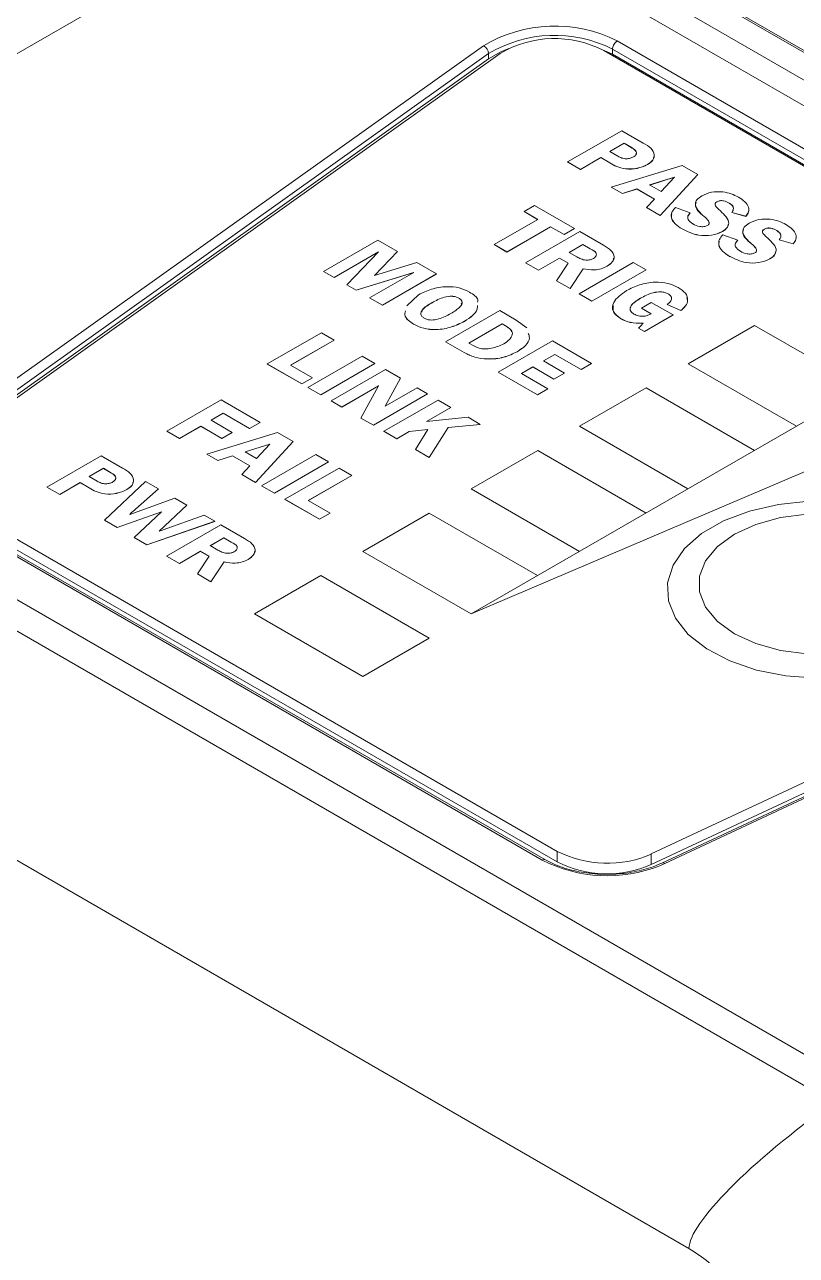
# Model space of a CAD drawing. Header units: millimetres. Extents: x 7 to 553, y 4 to 429.
# Drawn here: x 61.86 to 92.07, y 331.68 to 379.87 of the extents above; entities that cross this region are included whole.
import ezdxf

# ---------------------------------------------------------------- set-up
doc = ezdxf.new("R2010")
doc.units = ezdxf.units.MM

msp = doc.modelspace()

# ---------------------------------------------------------------- linework, layer by layer
at = {"color": 7, "linetype": 'Continuous', "lineweight": 18}
for p, q in [((76.068, 387.11), (127.616, 357.352)), ((43.039, 368.038), (75.199, 386.604)), ((75.197, 386.607), (126.745, 356.849)), ((126.747, 356.846), (75.199, 386.604)), ((119.53, 363.094), (86.081, 382.404)), ((119.654, 363.104), (86.205, 382.413)), ((85.06, 379.23), (113.974, 362.538)), ((58.174, 363.618), (79.824, 379.041)), ((84.363, 378.938), (84.879, 378.707)), ((113.307, 362.237), (84.531, 378.849)), ((113.788, 362.221), (84.879, 378.91)), ((84.879, 378.707), (84.879, 378.91)), ((80.025, 378.734), (58.375, 363.311)), ((58.375, 363.108), (80.025, 378.531)), ((80.475, 378.734), (58.825, 363.312)), ((80.025, 378.531), (80.025, 378.734)), ((84.879, 378.707), (113.788, 362.018)), ((83.119, 374.491), (85.24, 375.716)), ((85.24, 375.716), (86.079, 375.232)), ((85.329, 375.223), (84.769, 374.9)), ((84.769, 374.9), (85.088, 374.716)), ((85.329, 375.221), (84.77, 374.899)), ((85.646, 375.04), (85.329, 375.223)), ((85.329, 375.223), (85.329, 375.221)), ((85.646, 375.038), (85.329, 375.221)), ((85.646, 375.04), (85.646, 375.038)), ((83.62, 374.202), (83.119, 374.491)), ((83.119, 374.491), (83.119, 374.49)), ((83.62, 374.201), (83.119, 374.49)), ((84.415, 374.662), (83.62, 374.202)), ((84.415, 374.66), (83.62, 374.201)), ((84.768, 374.458), (84.415, 374.662)), ((84.415, 374.662), (84.415, 374.66)), ((84.768, 374.457), (84.415, 374.66)), ((84.768, 374.458), (84.768, 374.457)), ((83.62, 374.202), (83.62, 374.201)), ((84.828, 373.505), (87.605, 374.351)), ((86.243, 374.39), (86.243, 374.388)), ((88.214, 373.999), (86.743, 372.399)), ((88.214, 373.998), (86.743, 372.398)), ((87.605, 374.351), (88.214, 373.999)), ((88.214, 373.999), (88.214, 373.998)), ((85.263, 373.254), (84.828, 373.505)), ((84.828, 373.505), (84.828, 373.503)), ((85.263, 373.252), (84.828, 373.503)), ((87.3, 373.894), (86.331, 373.59)), ((86.331, 373.59), (86.781, 373.33)), ((87.298, 373.892), (86.333, 373.589)), ((86.781, 373.33), (87.3, 373.894)), ((85.835, 373.434), (85.263, 373.254)), ((85.835, 373.432), (85.263, 373.252)), ((85.263, 373.254), (85.263, 373.252)), ((86.515, 373.041), (85.835, 373.434)), ((85.835, 373.434), (85.835, 373.432)), ((86.514, 373.04), (85.835, 373.432)), ((86.209, 372.708), (86.515, 373.041)), ((81.417, 372.549), (81.829, 372.787)), ((81.947, 372.243), (81.417, 372.549)), ((81.417, 372.549), (81.417, 372.547)), ((81.946, 372.242), (81.417, 372.547)), ((81.829, 372.787), (83.391, 371.885)), ((86.743, 372.399), (86.209, 372.708)), ((86.209, 372.708), (86.209, 372.706)), ((86.743, 372.398), (86.209, 372.706)), ((87.344, 372.712), (87.922, 372.501)), ((87.922, 372.5), (87.836, 372.382)), ((87.922, 372.501), (87.922, 372.5)), ((88.966, 372.934), (88.966, 372.933)), ((89.45, 372.878), (89.45, 372.876)), ((90.098, 372.363), (89.542, 372.518)), ((89.542, 372.518), (89.542, 372.517)), ((90.098, 372.361), (89.542, 372.517)), ((80.238, 371.256), (81.947, 372.243)), ((86.743, 372.399), (86.743, 372.398)), ((88.466, 372.357), (88.466, 372.356)), ((90.098, 372.363), (90.098, 372.361)), ((82.448, 371.953), (80.739, 370.967)), ((82.448, 371.952), (80.739, 370.965)), ((81.476, 370.542), (83.597, 371.766)), ((82.978, 371.647), (82.448, 371.953)), ((82.448, 371.953), (82.448, 371.952)), ((82.978, 371.646), (82.448, 371.952)), ((83.391, 371.885), (82.978, 371.647)), ((83.391, 371.884), (82.978, 371.646)), ((82.978, 371.647), (82.978, 371.646)), ((83.391, 371.885), (83.391, 371.884)), ((83.597, 371.766), (84.53, 371.228)), ((87.602, 371.869), (87.602, 371.868)), ((89.182, 371.766), (89.182, 371.765)), ((89.2, 371.641), (89.778, 371.43)), ((90.822, 371.863), (90.822, 371.861)), ((91.306, 371.806), (91.306, 371.805)), ((73.569, 370.208), (75.69, 371.432)), ((75.69, 371.432), (76.46, 370.988)), ((80.739, 370.967), (80.238, 371.256)), ((80.238, 371.256), (80.238, 371.254)), ((80.739, 370.965), (80.238, 371.254)), ((83.715, 371.256), (83.185, 370.95)), ((83.715, 371.254), (83.186, 370.949)), ((84.001, 371.091), (83.715, 371.256)), ((83.715, 371.256), (83.715, 371.254)), ((84.001, 371.089), (83.715, 371.254)), ((84.001, 371.091), (84.001, 371.089)), ((89.778, 371.428), (89.692, 371.311)), ((89.778, 371.43), (89.778, 371.428)), ((90.322, 371.286), (90.322, 371.284)), ((91.954, 371.291), (91.398, 371.447)), ((91.398, 371.447), (91.398, 371.445)), ((91.954, 371.29), (91.398, 371.445)), ((91.954, 371.291), (91.954, 371.29)), ((75.711, 370.968), (73.981, 369.97)), ((75.708, 370.964), (73.981, 369.968)), ((74.478, 369.683), (75.711, 370.968)), ((76.46, 370.988), (75.555, 370.045)), ((75.555, 370.045), (77.212, 370.554)), ((76.46, 370.986), (75.557, 370.045)), ((76.46, 370.988), (76.46, 370.986)), ((77.212, 370.554), (77.988, 370.106)), ((80.739, 370.967), (80.739, 370.965)), ((82.802, 370.729), (81.977, 370.253)), ((82.802, 370.727), (81.977, 370.251)), ((83.143, 370.532), (82.802, 370.729)), ((82.802, 370.729), (82.802, 370.727)), ((83.142, 370.53), (82.802, 370.727)), ((83.185, 370.95), (83.482, 370.778)), ((83.568, 369.334), (85.689, 370.559)), ((85.689, 370.559), (86.19, 370.27)), ((89.458, 370.798), (89.458, 370.796)), ((91.038, 370.695), (91.038, 370.693)), ((73.981, 369.97), (73.569, 370.208)), ((73.569, 370.208), (73.569, 370.206)), ((73.981, 369.968), (73.569, 370.206)), ((77.096, 370.169), (74.839, 369.475)), ((77.09, 370.165), (74.839, 369.473)), ((75.366, 369.17), (77.096, 370.169)), ((77.988, 370.106), (75.867, 368.881)), ((77.988, 370.104), (75.867, 368.879)), ((77.988, 370.106), (77.988, 370.104)), ((81.977, 370.253), (81.476, 370.542)), ((81.476, 370.542), (81.476, 370.54)), ((81.977, 370.251), (81.476, 370.54)), ((81.977, 370.253), (81.977, 370.251)), ((82.685, 369.844), (83.143, 370.532)), ((83.73, 370.312), (83.214, 369.538)), ((83.73, 370.31), (83.214, 369.537)), ((83.73, 370.312), (83.73, 370.31)), ((86.19, 370.27), (84.068, 369.045)), ((86.19, 370.268), (84.068, 369.043)), ((84.666, 370.41), (84.666, 370.409)), ((86.19, 370.27), (86.19, 370.268)), ((73.981, 369.97), (73.981, 369.968)), ((74.839, 369.475), (74.478, 369.683)), ((74.478, 369.683), (74.478, 369.682)), ((74.839, 369.473), (74.478, 369.682)), ((83.214, 369.538), (82.685, 369.844)), ((82.685, 369.844), (82.685, 369.842)), ((83.214, 369.537), (82.685, 369.842)), ((74.839, 369.475), (74.839, 369.473)), ((75.366, 369.17), (75.366, 369.169)), ((75.867, 368.881), (75.366, 369.17)), ((75.867, 368.879), (75.366, 369.169)), ((76.826, 368.853), (77.288, 369.293)), ((78.864, 369.158), (78.864, 369.157)), ((83.214, 369.538), (83.214, 369.537)), ((83.568, 369.334), (83.568, 369.332)), ((84.068, 369.045), (83.568, 369.334)), ((84.068, 369.043), (83.568, 369.332)), ((85.967, 369.155), (85.967, 369.153)), ((87.05, 369.331), (87.05, 369.329)), ((75.867, 368.881), (75.867, 368.879)), ((77.813, 368.984), (77.813, 368.982)), ((78.342, 367.452), (80.463, 368.677)), ((80.463, 368.677), (81.111, 368.303)), ((84.068, 369.045), (84.068, 369.043)), ((86.013, 368.773), (86.396, 368.994)), ((86.396, 368.552), (86.013, 368.773)), ((86.013, 368.773), (86.013, 368.771)), ((86.394, 368.551), (86.013, 368.771)), ((86.396, 368.994), (87.25, 368.501)), ((87.548, 368.672), (87.015, 368.909)), ((87.015, 368.909), (87.015, 368.907)), ((87.548, 368.671), (87.015, 368.907)), ((87.548, 368.672), (87.548, 368.671)), ((77.082, 368.146), (77.082, 368.144)), ((79.081, 368.253), (79.081, 368.251)), ((80.552, 368.15), (79.255, 367.401)), ((80.552, 368.148), (79.257, 367.401)), ((80.752, 368.034), (80.552, 368.15)), ((80.552, 368.15), (80.552, 368.148)), ((80.752, 368.032), (80.552, 368.148)), ((81.111, 368.303), (81.528, 367.992)), ((85.224, 368.344), (85.224, 368.342)), ((87.25, 368.501), (86.131, 367.854)), ((87.25, 368.499), (86.131, 367.853)), ((87.25, 368.501), (87.25, 368.499)), ((94.588, 338.28), (43.039, 368.038)), ((71.363, 366.583), (73.484, 367.807)), ((73.484, 367.807), (73.985, 367.518)), ((98.917, 368.095), (79.348, 356.797)), ((80.752, 368.034), (80.752, 368.032)), ((86.131, 367.854), (85.895, 367.99)), ((85.895, 367.99), (85.895, 367.989)), ((86.131, 367.853), (85.895, 367.989)), ((86.131, 367.854), (86.131, 367.853)), ((90.432, 368.093), (87.833, 366.593)), ((90.432, 368.093), (87.833, 366.593)), ((94.673, 365.645), (90.432, 368.093)), ((94.673, 365.645), (90.432, 368.093)), ((90.432, 368.093), (90.432, 368.093)), ((93.527, 337.668), (41.979, 367.426)), ((73.985, 367.518), (72.276, 366.532)), ((73.985, 367.517), (72.278, 366.531)), ((73.985, 367.518), (73.985, 367.517)), ((79.072, 367.031), (78.342, 367.452)), ((78.342, 367.452), (78.342, 367.451)), ((79.072, 367.03), (78.342, 367.451)), ((79.255, 367.401), (79.451, 367.288)), ((80.404, 366.262), (82.526, 367.486)), ((82.526, 367.486), (84.058, 366.602)), ((72.954, 365.664), (75.075, 366.889)), ((75.075, 366.889), (75.576, 366.6)), ((79.072, 367.031), (79.072, 367.03)), ((81.146, 367.064), (81.146, 367.063)), ((82.614, 366.959), (82.172, 366.704)), ((82.172, 366.704), (82.997, 366.228)), ((82.614, 366.957), (82.174, 366.703)), ((83.645, 366.364), (82.614, 366.959)), ((82.614, 366.959), (82.614, 366.957)), ((83.645, 366.362), (82.614, 366.957)), ((72.718, 365.8), (71.363, 366.583)), ((71.363, 366.583), (71.363, 366.581)), ((72.718, 365.799), (71.363, 366.581)), ((72.276, 366.532), (73.131, 366.039)), ((75.576, 366.6), (73.455, 365.375)), ((75.576, 366.598), (73.455, 365.374)), ((73.867, 365.137), (75.989, 366.362)), ((75.576, 366.6), (75.576, 366.598)), ((75.989, 366.362), (76.573, 366.024)), ((79.348, 356.797), (101.842, 366.406)), ((79.348, 356.796), (101.842, 366.405)), ((81.936, 365.377), (80.404, 366.262)), ((80.404, 366.262), (80.404, 366.26)), ((81.936, 365.376), (80.404, 366.26)), ((81.76, 366.466), (81.318, 366.211)), ((81.76, 366.464), (81.319, 366.21)), ((82.585, 365.99), (81.76, 366.466)), ((81.76, 366.466), (81.76, 366.464)), ((82.585, 365.988), (81.76, 366.464)), ((82.997, 366.228), (82.585, 365.99)), ((82.997, 366.226), (82.585, 365.988)), ((82.997, 366.228), (82.997, 366.226)), ((84.058, 366.602), (83.645, 366.364)), ((84.058, 366.6), (83.645, 366.362)), ((83.645, 366.364), (83.645, 366.362)), ((84.058, 366.602), (84.058, 366.6)), ((87.833, 366.593), (92.074, 364.144)), ((73.131, 366.039), (72.718, 365.8)), ((73.131, 366.037), (72.718, 365.799)), ((72.718, 365.8), (72.718, 365.799)), ((73.131, 366.039), (73.131, 366.037)), ((76.573, 366.024), (75.975, 364.925)), ((76.573, 366.023), (75.976, 364.926)), ((76.573, 366.024), (76.573, 366.023)), ((81.318, 366.211), (82.349, 365.615)), ((82.585, 365.99), (82.585, 365.988)), ((73.455, 365.375), (72.954, 365.664)), ((72.954, 365.664), (72.954, 365.663)), ((73.455, 365.374), (72.954, 365.663)), ((73.455, 365.375), (73.455, 365.374)), ((75.713, 365.726), (74.28, 364.899)), ((75.712, 365.724), (74.28, 364.897)), ((75.028, 364.467), (75.713, 365.726)), ((77.638, 365.409), (75.517, 364.185)), ((77.638, 365.408), (75.517, 364.183)), ((75.975, 364.925), (77.226, 365.647)), ((77.226, 365.647), (77.638, 365.409)), ((77.638, 365.409), (77.638, 365.408)), ((82.349, 365.615), (81.936, 365.377)), ((82.349, 365.614), (81.936, 365.376)), ((81.936, 365.377), (81.936, 365.376)), ((82.349, 365.615), (82.349, 365.614)), ((86.189, 365.644), (83.59, 364.143)), ((86.189, 365.644), (83.59, 364.143)), ((90.431, 363.196), (86.189, 365.644)), ((90.431, 363.195), (86.189, 365.644)), ((86.189, 365.644), (86.189, 365.644)), ((67.43, 363.955), (69.551, 365.18)), ((69.551, 365.18), (71.083, 364.295)), ((74.28, 364.899), (73.867, 365.137)), ((73.867, 365.137), (73.867, 365.135)), ((74.28, 364.897), (73.867, 365.135)), ((74.28, 364.899), (74.28, 364.897)), ((75.93, 363.947), (78.051, 365.171)), ((78.552, 364.882), (77.595, 364.33)), ((78.552, 364.88), (77.599, 364.33)), ((78.051, 365.171), (78.552, 364.882)), ((78.552, 364.882), (78.552, 364.88)), ((69.639, 364.652), (69.168, 364.38)), ((69.168, 364.38), (69.993, 363.904)), ((69.639, 364.651), (69.169, 364.379)), ((70.671, 364.057), (69.639, 364.652)), ((69.639, 364.652), (69.639, 364.651)), ((70.671, 364.055), (69.639, 364.651)), ((71.083, 364.295), (70.671, 364.057)), ((71.083, 364.293), (70.671, 364.055)), ((71.083, 364.295), (71.083, 364.293)), ((75.517, 364.185), (75.028, 364.467)), ((75.028, 364.467), (75.028, 364.465)), ((75.517, 364.183), (75.028, 364.465)), ((77.595, 364.33), (79.224, 364.494)), ((79.224, 364.494), (79.701, 364.219)), ((67.931, 363.666), (67.43, 363.955)), ((67.43, 363.955), (67.43, 363.953)), ((67.931, 363.664), (67.43, 363.953)), ((68.756, 364.142), (67.931, 363.666)), ((68.756, 364.14), (67.931, 363.664)), ((69.581, 363.666), (68.756, 364.142)), ((68.756, 364.142), (68.756, 364.14)), ((69.581, 363.664), (68.756, 364.14)), ((68.991, 363.053), (71.768, 363.9)), ((69.993, 363.904), (69.581, 363.666)), ((69.993, 363.902), (69.581, 363.664)), ((69.993, 363.904), (69.993, 363.902)), ((70.671, 364.057), (70.671, 364.055)), ((71.768, 363.9), (72.378, 363.548)), ((75.517, 364.185), (75.517, 364.183)), ((76.431, 363.657), (75.93, 363.947)), ((75.93, 363.947), (75.93, 363.945)), ((76.431, 363.656), (75.93, 363.945)), ((76.917, 363.938), (76.431, 363.657)), ((76.917, 363.937), (76.431, 363.656)), ((77.653, 364.013), (76.917, 363.938)), ((77.652, 364.011), (76.917, 363.937)), ((76.917, 363.938), (76.917, 363.937)), ((77.159, 363.237), (77.653, 364.013)), ((78.44, 364.092), (77.697, 362.926)), ((78.44, 364.09), (77.697, 362.924)), ((79.701, 364.219), (78.44, 364.092)), ((79.701, 364.217), (78.44, 364.09)), ((78.44, 364.092), (78.44, 364.09)), ((79.701, 364.219), (79.701, 364.217)), ((83.59, 364.143), (87.831, 361.695)), ((67.931, 363.666), (67.931, 363.664)), ((69.581, 363.666), (69.581, 363.664)), ((71.463, 363.443), (70.494, 363.138)), ((71.461, 363.441), (70.496, 363.137)), ((72.378, 363.548), (70.906, 361.948)), ((72.378, 363.546), (70.906, 361.946)), ((70.944, 362.879), (71.463, 363.443)), ((72.378, 363.548), (72.378, 363.546)), ((76.431, 363.657), (76.431, 363.656)), ((62.736, 361.766), (64.858, 362.991)), ((64.858, 362.991), (65.696, 362.507)), ((69.426, 362.802), (68.991, 363.053)), ((68.991, 363.053), (68.991, 363.052)), ((69.426, 362.801), (68.991, 363.052)), ((69.999, 362.982), (69.426, 362.802)), ((69.999, 362.981), (69.426, 362.801)), ((70.679, 362.59), (69.999, 362.982)), ((69.999, 362.982), (69.999, 362.981)), ((70.678, 362.589), (69.999, 362.981)), ((70.494, 363.138), (70.944, 362.879)), ((71.142, 361.812), (73.263, 363.036)), ((73.263, 363.036), (73.764, 362.747)), ((77.159, 363.237), (77.159, 363.235)), ((77.697, 362.926), (77.159, 363.237)), ((77.697, 362.924), (77.159, 363.235)), ((77.697, 362.926), (77.697, 362.924)), ((81.947, 363.195), (79.348, 361.694)), ((81.947, 363.195), (79.348, 361.694)), ((86.188, 360.746), (81.947, 363.195)), ((86.188, 360.746), (81.947, 363.195)), ((81.947, 363.195), (81.947, 363.195)), ((64.946, 362.497), (64.386, 362.174)), ((64.946, 362.496), (64.388, 362.173)), ((65.263, 362.314), (64.946, 362.497)), ((64.946, 362.497), (64.946, 362.496)), ((65.263, 362.313), (64.946, 362.496)), ((69.426, 362.802), (69.426, 362.801)), ((70.372, 362.256), (70.679, 362.59)), ((73.764, 362.747), (71.643, 361.523)), ((73.764, 362.746), (71.643, 361.521)), ((72.055, 361.285), (74.177, 362.509)), ((73.764, 362.747), (73.764, 362.746)), ((74.177, 362.509), (74.678, 362.22)), ((64.033, 361.936), (63.237, 361.477)), ((64.033, 361.934), (63.237, 361.475)), ((64.385, 361.733), (64.033, 361.936)), ((64.033, 361.936), (64.033, 361.934)), ((64.385, 361.731), (64.033, 361.934)), ((64.386, 362.174), (64.705, 361.99)), ((64.986, 360.467), (66.596, 361.987)), ((65.263, 362.314), (65.263, 362.313)), ((66.596, 361.987), (67.102, 361.695)), ((70.906, 361.948), (70.372, 362.256)), ((70.372, 362.256), (70.372, 362.255)), ((70.906, 361.946), (70.372, 362.255)), ((70.906, 361.948), (70.906, 361.946)), ((74.678, 362.22), (72.969, 361.234)), ((74.678, 362.218), (72.97, 361.233)), ((74.678, 362.22), (74.678, 362.218)), ((87.87, 331.953), (36.322, 361.711)), ((63.237, 361.477), (62.736, 361.766)), ((62.736, 361.766), (62.736, 361.764)), ((63.237, 361.475), (62.736, 361.764)), ((63.237, 361.477), (63.237, 361.475)), ((64.385, 361.733), (64.385, 361.731)), ((65.86, 361.664), (65.86, 361.663)), ((67.102, 361.695), (66.08, 360.79)), ((67.102, 361.693), (66.08, 360.789)), ((67.102, 361.695), (67.102, 361.693)), ((71.142, 361.812), (71.142, 361.81)), ((71.643, 361.523), (71.142, 361.812)), ((71.643, 361.521), (71.142, 361.81)), ((71.643, 361.523), (71.643, 361.521)), ((79.348, 361.694), (83.589, 359.246)), ((59.006, 361.19), (82.716, 347.502)), ((65.978, 360.695), (67.745, 361.324)), ((68.212, 361.054), (67.127, 360.032)), ((68.212, 361.052), (67.13, 360.033)), ((67.745, 361.324), (68.212, 361.054)), ((68.212, 361.054), (68.212, 361.052)), ((73.411, 360.502), (72.055, 361.285)), ((72.055, 361.285), (72.055, 361.283)), ((73.411, 360.501), (72.055, 361.283)), ((72.969, 361.234), (73.823, 360.74)), ((82.122, 347.159), (58.412, 360.847)), ((82.252, 347.172), (58.542, 360.86)), ((82.716, 347.087), (59.006, 360.775)), ((65.482, 360.181), (64.986, 360.467)), ((64.986, 360.467), (64.986, 360.465)), ((65.482, 360.179), (64.986, 360.465)), ((67.218, 360.799), (65.482, 360.181)), ((67.215, 360.796), (65.482, 360.179)), ((66.027, 360.742), (66.027, 360.74)), ((66.08, 360.79), (66.08, 360.789)), ((66.153, 359.794), (67.218, 360.799)), ((67.292, 360.09), (68.897, 360.659)), ((68.897, 360.659), (69.306, 360.422)), ((73.823, 360.74), (73.411, 360.502)), ((73.823, 360.739), (73.411, 360.501)), ((73.411, 360.502), (73.411, 360.501)), ((73.823, 360.74), (73.823, 360.739)), ((77.704, 360.746), (75.105, 359.245)), ((77.704, 360.745), (75.105, 359.245)), ((81.945, 358.297), (77.704, 360.746)), ((77.704, 360.745), (77.704, 360.746)), ((81.945, 358.297), (77.704, 360.745)), ((65.482, 360.181), (65.482, 360.179)), ((69.306, 360.422), (66.647, 359.508)), ((69.306, 360.421), (66.647, 359.507)), ((67.421, 359.062), (69.542, 360.286)), ((69.306, 360.422), (69.306, 360.421)), ((69.542, 360.286), (70.475, 359.748)), ((66.647, 359.508), (66.153, 359.794)), ((66.153, 359.794), (66.153, 359.792)), ((66.647, 359.507), (66.153, 359.792)), ((66.647, 359.508), (66.647, 359.507)), ((69.66, 359.776), (69.13, 359.47)), ((69.13, 359.47), (69.427, 359.298)), ((69.66, 359.774), (69.131, 359.469)), ((69.946, 359.611), (69.66, 359.776)), ((69.66, 359.776), (69.66, 359.774)), ((69.946, 359.609), (69.66, 359.774)), ((69.946, 359.611), (69.946, 359.609)), ((86.392, 347.398), (113.108, 359.896)), ((113.108, 359.481), (86.392, 346.983)), ((113.527, 359.543), (86.812, 347.045)), ((113.637, 359.52), (86.923, 347.022)), ((67.922, 358.773), (67.421, 359.062)), ((67.421, 359.062), (67.421, 359.06)), ((67.922, 358.771), (67.421, 359.06)), ((68.747, 359.249), (67.922, 358.773)), ((68.747, 359.247), (67.922, 358.771)), ((68.63, 358.364), (69.088, 359.052)), ((69.088, 359.052), (68.747, 359.249)), ((68.747, 359.249), (68.747, 359.247)), ((69.087, 359.05), (68.747, 359.247)), ((75.105, 359.245), (79.348, 356.796)), ((67.922, 358.773), (67.922, 358.771)), ((69.675, 358.832), (69.159, 358.058)), ((69.675, 358.83), (69.159, 358.057)), ((69.675, 358.832), (69.675, 358.83)), ((70.611, 358.93), (70.611, 358.928)), ((68.63, 358.364), (68.63, 358.362)), ((69.159, 358.058), (68.63, 358.364)), ((69.159, 358.057), (68.63, 358.362)), ((69.159, 358.058), (69.159, 358.057)), ((73.462, 358.296), (70.862, 356.796)), ((73.462, 358.296), (70.862, 356.796)), ((77.704, 355.847), (73.462, 358.296)), ((77.704, 355.847), (73.462, 358.296)), ((73.462, 358.296), (73.462, 358.296)), ((70.862, 356.796), (75.105, 354.347)), ((79.348, 356.797), (79.348, 356.796)), ((75.105, 354.347), (77.704, 355.847)), ((82.716, 347.502), (82.716, 347.087)), ((86.392, 347.398), (86.392, 346.983)), ((86.923, 347.022), (86.724, 346.935))]:
    msp.add_line(p, q, dxfattribs=at)
at = {"color": 7, "linetype": 'Continuous', "lineweight": 18, "flags": 128}
for points in [[(80.025, 378.531), (80.508, 378.808), (80.824, 378.938)], [(92.869, 354.284), (91.664, 354.372), (90.514, 354.599), (89.466, 354.955), (88.565, 355.426), (87.845, 355.991), (87.338, 356.629), (87.063, 357.312), (87.032, 358.013), (87.247, 358.704), (87.698, 359.356), (88.366, 359.941), (89.226, 360.438), (90.241, 360.824), (91.369, 361.084), (92.565, 361.208)], [(92.488, 360.704), (91.447, 360.567), (90.485, 360.299), (89.651, 359.915)], [(89.651, 359.915), (88.985, 359.433), (88.522, 358.878), (88.284, 358.277), (88.284, 357.661), (88.522, 357.06), (88.985, 356.505), (89.651, 356.023), (90.485, 355.639), (91.447, 355.371), (92.488, 355.234)]]:
    msp.add_lwpolyline(points, dxfattribs=at)
at = {"color": 7, "linetype": 'Continuous', "lineweight": 18}
for centre, radius, start, end in [((82.613, 374.391), 5.422, 63.1664, 120.9561), ((82.611, 374.421), 5.029, 63.201, 120.9542), ((82.605, 375.187), 4.138, 62.2662, 120.9976), ((79.656, 378.712), 0.369, 3.3393, 63.0412), ((84.663, 351.294), 4.263, 242.8229, 293.9313), ((84.663, 350.879), 4.263, 242.8229, 293.9313), ((86.848, 346.938), 0.112, 48.0399, 108.6733), ((84.701, 326.634), 6.191, 41.7033, 59.2113)]:
    msp.add_arc(centre, radius, start, end, dxfattribs=at)
at = {"color": 8, "linetype": 'Continuous', "lineweight": 18}
for centre, radius, start, end in [((82.197, 347.06), 0.124, 63.6741, 127.2904), ((84.672, 352.145), 5.6, 242.915, 291.5017)]:
    msp.add_arc(centre, radius, start, end, dxfattribs=at)
at = {"color": 7, "linetype": 'Continuous', "lineweight": 18}
msp.add_ellipse((94.453, 336.342), major_axis=(6.516, 4.624), ratio=0.202428, start_param=1.569296, end_param=2.998929, dxfattribs=at)
for points, knots in [([(84.879, 378.91), (84.879, 378.933), (84.882, 378.96), (84.889, 378.986), (84.896, 379.012), (84.906, 379.04), (84.918, 379.066), (84.931, 379.092), (84.947, 379.117), (84.964, 379.14), (84.981, 379.163), (85, 379.184), (85.02, 379.201), (85.027, 379.206), (85.033, 379.212), (85.04, 379.216), (85.047, 379.221), (85.053, 379.226), (85.06, 379.23)], [0, 0, 0, 0, 0.0000436474, 0.0000436474, 0.0000436474, 0.0000872948, 0.0000872948, 0.0000872948, 0.0001309438, 0.0001309438, 0.0001309438, 0.0001745966, 0.0001745966, 0.0001745966, 0.0001889158, 0.0001889158, 0.0001889158, 0.0002031831, 0.0002031831, 0.0002031831, 0.0002031831]), ([(85.697, 374.687), (85.739, 374.716), (85.822, 374.775), (85.827, 374.92), (85.715, 374.994), (85.646, 375.04)], [0, 0, 0, 0, 0.280913, 0.560397, 1, 1, 1, 1]), ([(85.804, 374.814), (85.81, 374.84), (85.827, 374.926), (85.72, 374.992), (85.646, 375.038)], [0, 0, 0, 0, 0.304542, 1, 1, 1, 1]), ([(86.079, 375.232), (86.189, 375.167), (86.408, 375.039), (86.542, 374.791), (86.48, 374.555), (86.322, 374.445), (86.243, 374.39)], [0, 0, 0, 0, 0.281438, 0.559698, 0.779814, 1, 1, 1, 1]), ([(86.243, 374.39), (86.118, 374.333), (85.869, 374.218), (85.403, 374.203), (85.03, 374.305), (84.855, 374.407), (84.768, 374.458)], [0, 0, 0, 0, 0.280245, 0.55842, 0.778336, 1, 1, 1, 1]), ([(86.243, 374.388), (86.118, 374.331), (85.869, 374.216), (85.403, 374.201), (85.03, 374.303), (84.855, 374.405), (84.768, 374.457)], [0, 0, 0, 0, 0.280245, 0.55842, 0.778336, 1, 1, 1, 1]), ([(85.088, 374.716), (85.135, 374.69), (85.23, 374.639), (85.411, 374.608), (85.578, 374.631), (85.657, 374.669), (85.697, 374.687)], [0, 0, 0, 0, 0.2810906, 0.5590977, 0.7795984, 1, 1, 1, 1]), ([(86.489, 374.693), (86.482, 374.648), (86.464, 374.531), (86.327, 374.443), (86.243, 374.388)], [0, 0, 0, 0, 0.388225, 1, 1, 1, 1]), ([(88.466, 372.357), (88.304, 372.503), (88.08, 372.707), (88.145, 373.019), (88.297, 373.12), (88.373, 373.17)], [0, 0, 0, 0, 0.560118, 0.779421, 1, 1, 1, 1]), ([(88.373, 373.17), (88.493, 373.223), (88.734, 373.33), (89.175, 373.335), (89.538, 373.253), (89.714, 373.162), (89.803, 373.116)], [0, 0, 0, 0, 0.279123, 0.558543, 0.77899, 1, 1, 1, 1]), ([(89.45, 372.878), (89.38, 372.915), (89.292, 372.961), (89.155, 372.98), (89.06, 372.977), (89.004, 372.951), (88.966, 372.934)], [0, 0, 0, 0, 0.4996451, 0.6254211, 0.7509449, 1, 1, 1, 1]), ([(89.45, 372.876), (89.38, 372.913), (89.292, 372.96), (89.155, 372.979), (89.06, 372.975), (89.004, 372.95), (88.966, 372.933)], [0, 0, 0, 0, 0.4996451, 0.6254211, 0.7509449, 1, 1, 1, 1]), ([(89.803, 373.116), (89.893, 373.059), (90.073, 372.943), (90.215, 372.737), (90.216, 372.534), (90.137, 372.42), (90.098, 372.363)], [0, 0, 0, 0, 0.280425, 0.559874, 0.779792, 1, 1, 1, 1]), ([(87.602, 371.869), (87.503, 371.935), (87.304, 372.066), (87.163, 372.301), (87.181, 372.529), (87.29, 372.651), (87.344, 372.712)], [0, 0, 0, 0, 0.280367, 0.560059, 0.779826, 1, 1, 1, 1]), ([(87.922, 372.501), (87.885, 372.461), (87.813, 372.382), (87.817, 372.213), (87.947, 372.122), (88.027, 372.066)], [0, 0, 0, 0, 0.281154, 0.561194, 1, 1, 1, 1]), ([(88.466, 372.356), (88.287, 372.504), (88.069, 372.685), (88.14, 372.887), (88.153, 372.923)], [0, 0, 0, 0, 0.820405, 1, 1, 1, 1]), ([(88.966, 372.934), (88.937, 372.912), (88.893, 372.877), (88.887, 372.82), (88.923, 372.739), (88.988, 372.679), (89.04, 372.632)], [0, 0, 0, 0, 0.248175, 0.373445, 0.498809, 1, 1, 1, 1]), ([(88.966, 372.933), (88.934, 372.91), (88.898, 372.886), (88.895, 372.855), (88.895, 372.853)], [0, 0, 0, 0, 0.911046, 1, 1, 1, 1]), ([(89.04, 372.632), (89.122, 372.556), (89.286, 372.406), (89.454, 372.172), (89.406, 371.934), (89.257, 371.822), (89.182, 371.766)], [0, 0, 0, 0, 0.281426, 0.560819, 0.78069, 1, 1, 1, 1]), ([(89.542, 372.518), (89.568, 372.552), (89.619, 372.619), (89.618, 372.756), (89.514, 372.832), (89.45, 372.878)], [0, 0, 0, 0, 0.281348, 0.561743, 1, 1, 1, 1]), ([(89.603, 372.7), (89.603, 372.71), (89.605, 372.777), (89.521, 372.831), (89.45, 372.876)], [0, 0, 0, 0, 0.147871, 1, 1, 1, 1]), ([(90.196, 372.561), (90.197, 372.552), (90.198, 372.482), (90.145, 372.418), (90.098, 372.361)], [0, 0, 0, 0, 0.124274, 1, 1, 1, 1]), ([(87.602, 371.868), (87.504, 371.933), (87.308, 372.064), (87.163, 372.279), (87.189, 372.411), (87.199, 372.457)], [0, 0, 0, 0, 0.3954307, 0.7899084, 1, 1, 1, 1]), ([(88.027, 372.066), (88.109, 372.024), (88.231, 371.961), (88.425, 371.954), (88.528, 371.972), (88.569, 371.992), (88.59, 372.003)], [0, 0, 0, 0, 0.498587, 0.748509, 0.874339, 1, 1, 1, 1]), ([(88.59, 372.003), (88.608, 372.015), (88.646, 372.04), (88.676, 372.106), (88.616, 372.219), (88.526, 372.302), (88.466, 372.357)], [0, 0, 0, 0, 0.125144, 0.250219, 0.498953, 1, 1, 1, 1]), ([(88.651, 372.123), (88.645, 372.143), (88.619, 372.229), (88.532, 372.301), (88.466, 372.356)], [0, 0, 0, 0, 0.238454, 1, 1, 1, 1]), ([(89.4, 372.047), (89.396, 372.01), (89.385, 371.904), (89.263, 371.82), (89.182, 371.765)], [0, 0, 0, 0, 0.338902, 1, 1, 1, 1]), ([(90.322, 371.286), (90.161, 371.432), (89.936, 371.635), (90.001, 371.948), (90.153, 372.048), (90.229, 372.099)], [0, 0, 0, 0, 0.560118, 0.779421, 1, 1, 1, 1]), ([(90.229, 372.099), (90.349, 372.152), (90.591, 372.259), (91.031, 372.264), (91.394, 372.182), (91.571, 372.091), (91.659, 372.045)], [0, 0, 0, 0, 0.279123, 0.558543, 0.77899, 1, 1, 1, 1]), ([(91.659, 372.045), (91.749, 371.987), (91.929, 371.872), (92.071, 371.666), (92.072, 371.462), (91.993, 371.348), (91.954, 371.291)], [0, 0, 0, 0, 0.280425, 0.559874, 0.779792, 1, 1, 1, 1]), ([(89.182, 371.766), (89.046, 371.709), (88.773, 371.595), (88.137, 371.607), (87.805, 371.77), (87.602, 371.869)], [0, 0, 0, 0, 0.27964, 0.56001, 1, 1, 1, 1]), ([(89.182, 371.765), (89.046, 371.708), (88.773, 371.594), (88.137, 371.605), (87.805, 371.768), (87.602, 371.868)], [0, 0, 0, 0, 0.27964, 0.56001, 1, 1, 1, 1]), ([(89.458, 370.798), (89.359, 370.864), (89.16, 370.994), (89.019, 371.229), (89.037, 371.457), (89.146, 371.58), (89.2, 371.641)], [0, 0, 0, 0, 0.2803673, 0.5600591, 0.7798257, 1, 1, 1, 1]), ([(90.322, 371.284), (90.143, 371.432), (89.925, 371.613), (89.996, 371.815), (90.009, 371.851)], [0, 0, 0, 0, 0.820405, 1, 1, 1, 1]), ([(90.822, 371.863), (90.793, 371.84), (90.749, 371.806), (90.743, 371.749), (90.779, 371.667), (90.844, 371.608), (90.896, 371.56)], [0, 0, 0, 0, 0.248175, 0.373445, 0.498809, 1, 1, 1, 1]), ([(90.822, 371.861), (90.79, 371.839), (90.754, 371.814), (90.751, 371.784), (90.751, 371.781)], [0, 0, 0, 0, 0.911046, 1, 1, 1, 1]), ([(91.306, 371.806), (91.236, 371.843), (91.148, 371.89), (91.011, 371.909), (90.916, 371.905), (90.86, 371.88), (90.822, 371.863)], [0, 0, 0, 0, 0.499645, 0.625421, 0.750945, 1, 1, 1, 1]), ([(91.306, 371.805), (91.236, 371.842), (91.148, 371.888), (91.011, 371.907), (90.916, 371.904), (90.86, 371.878), (90.822, 371.861)], [0, 0, 0, 0, 0.499645, 0.625421, 0.750945, 1, 1, 1, 1]), ([(90.896, 371.56), (90.978, 371.485), (91.142, 371.335), (91.31, 371.101), (91.262, 370.862), (91.113, 370.751), (91.038, 370.695)], [0, 0, 0, 0, 0.281426, 0.560819, 0.78069, 1, 1, 1, 1]), ([(91.398, 371.447), (91.424, 371.481), (91.475, 371.548), (91.474, 371.685), (91.37, 371.76), (91.306, 371.806)], [0, 0, 0, 0, 0.281348, 0.561743, 1, 1, 1, 1]), ([(91.459, 371.628), (91.46, 371.638), (91.462, 371.706), (91.378, 371.759), (91.306, 371.805)], [0, 0, 0, 0, 0.1478705, 1, 1, 1, 1]), ([(84.137, 370.717), (84.175, 370.747), (84.233, 370.792), (84.248, 370.865), (84.23, 370.976), (84.103, 371.04), (84.001, 371.091)], [0, 0, 0, 0, 0.2491, 0.374865, 0.500382, 1, 1, 1, 1]), ([(84.238, 370.901), (84.237, 370.907), (84.225, 370.985), (84.109, 371.039), (84.001, 371.089)], [0, 0, 0, 0, 0.0728088, 1, 1, 1, 1]), ([(84.53, 371.228), (84.635, 371.164), (84.845, 371.039), (84.979, 370.797), (84.891, 370.571), (84.741, 370.464), (84.666, 370.41)], [0, 0, 0, 0, 0.281477, 0.559247, 0.779625, 1, 1, 1, 1]), ([(89.458, 370.796), (89.36, 370.862), (89.164, 370.992), (89.019, 371.207), (89.046, 371.34), (89.055, 371.386)], [0, 0, 0, 0, 0.395431, 0.789908, 1, 1, 1, 1]), ([(89.778, 371.43), (89.742, 371.39), (89.669, 371.31), (89.673, 371.141), (89.804, 371.05), (89.883, 370.995)], [0, 0, 0, 0, 0.2811539, 0.5611939, 1, 1, 1, 1]), ([(90.446, 370.931), (90.465, 370.944), (90.502, 370.968), (90.532, 371.034), (90.472, 371.148), (90.382, 371.231), (90.322, 371.286)], [0, 0, 0, 0, 0.125144, 0.250219, 0.498953, 1, 1, 1, 1]), ([(90.507, 371.051), (90.501, 371.072), (90.476, 371.157), (90.388, 371.229), (90.322, 371.284)], [0, 0, 0, 0, 0.238454, 1, 1, 1, 1]), ([(92.052, 371.489), (92.053, 371.48), (92.054, 371.411), (92.001, 371.346), (91.954, 371.29)], [0, 0, 0, 0, 0.124274, 1, 1, 1, 1]), ([(83.482, 370.778), (83.531, 370.749), (83.63, 370.691), (83.816, 370.64), (84.005, 370.657), (84.093, 370.697), (84.137, 370.717)], [0, 0, 0, 0, 0.2820604, 0.5592818, 0.7797386, 1, 1, 1, 1]), ([(84.922, 370.721), (84.91, 370.671), (84.881, 370.553), (84.745, 370.462), (84.666, 370.409)], [0, 0, 0, 0, 0.418677, 1, 1, 1, 1]), ([(91.038, 370.695), (90.902, 370.638), (90.629, 370.524), (89.993, 370.535), (89.661, 370.698), (89.458, 370.798)], [0, 0, 0, 0, 0.27964, 0.56001, 1, 1, 1, 1]), ([(91.038, 370.693), (90.902, 370.636), (90.629, 370.522), (89.993, 370.534), (89.661, 370.697), (89.458, 370.796)], [0, 0, 0, 0, 0.27964, 0.56001, 1, 1, 1, 1]), ([(89.883, 370.995), (89.965, 370.953), (90.088, 370.889), (90.281, 370.882), (90.385, 370.901), (90.425, 370.921), (90.446, 370.931)], [0, 0, 0, 0, 0.498587, 0.748509, 0.874339, 1, 1, 1, 1]), ([(91.256, 370.975), (91.252, 370.939), (91.241, 370.832), (91.119, 370.748), (91.038, 370.693)], [0, 0, 0, 0, 0.3389022, 1, 1, 1, 1]), ([(84.666, 370.41), (84.594, 370.374), (84.45, 370.303), (84.111, 370.248), (83.874, 370.288), (83.73, 370.312)], [0, 0, 0, 0, 0.280708, 0.560823, 1, 1, 1, 1]), ([(84.666, 370.409), (84.594, 370.373), (84.45, 370.301), (84.111, 370.247), (83.874, 370.286), (83.73, 370.31)], [0, 0, 0, 0, 0.280708, 0.560823, 1, 1, 1, 1]), ([(77.288, 369.293), (77.448, 369.373), (77.766, 369.532), (78.344, 369.632), (78.898, 369.582), (79.152, 369.457), (79.279, 369.395)], [0, 0, 0, 0, 0.280636, 0.560408, 0.779832, 1, 1, 1, 1]), ([(85.425, 369.454), (85.586, 369.536), (85.907, 369.7), (86.492, 369.807), (87.059, 369.764), (87.32, 369.638), (87.451, 369.575)], [0, 0, 0, 0, 0.280831, 0.56041, 0.779973, 1, 1, 1, 1]), ([(78.864, 369.158), (78.825, 369.178), (78.747, 369.216), (78.544, 369.248), (78.185, 369.188), (77.962, 369.065), (77.813, 368.984)], [0, 0, 0, 0, 0.125317, 0.25041, 0.499191, 1, 1, 1, 1]), ([(78.864, 369.157), (78.825, 369.176), (78.747, 369.215), (78.544, 369.246), (78.185, 369.186), (77.962, 369.064), (77.813, 368.982)], [0, 0, 0, 0, 0.125317, 0.25041, 0.499191, 1, 1, 1, 1]), ([(78.547, 368.557), (78.687, 368.643), (78.897, 368.771), (79.011, 368.974), (78.962, 369.091), (78.897, 369.136), (78.864, 369.158)], [0, 0, 0, 0, 0.500885, 0.749733, 0.87477, 1, 1, 1, 1]), ([(78.956, 368.923), (78.972, 368.949), (79.005, 369.002), (78.961, 369.089), (78.896, 369.134), (78.864, 369.157)], [0, 0, 0, 0, 0.316044, 0.657759, 1, 1, 1, 1]), ([(79.279, 369.395), (79.433, 369.3), (79.622, 369.184), (79.6, 369.036), (79.596, 369.009)], [0, 0, 0, 0, 0.815046, 1, 1, 1, 1]), ([(85.224, 368.344), (85.096, 368.438), (84.84, 368.625), (84.886, 369.074), (85.22, 369.31), (85.425, 369.454)], [0, 0, 0, 0, 0.280061, 0.559897, 1, 1, 1, 1]), ([(85.967, 369.155), (85.826, 369.065), (85.649, 368.953), (85.566, 368.781), (85.564, 368.691), (85.614, 368.604), (85.682, 368.559), (85.716, 368.536)], [0, 0, 0, 0, 0.498977, 0.624374, 0.749615, 0.874723, 1, 1, 1, 1]), ([(85.967, 369.153), (85.821, 369.064), (85.647, 368.959), (85.591, 368.821), (85.582, 368.799)], [0, 0, 0, 0, 0.839142, 1, 1, 1, 1]), ([(87.05, 369.331), (87.01, 369.35), (86.93, 369.39), (86.721, 369.421), (86.354, 369.362), (86.122, 369.238), (85.967, 369.155)], [0, 0, 0, 0, 0.125305, 0.250448, 0.499462, 1, 1, 1, 1]), ([(87.05, 369.329), (87.01, 369.349), (86.93, 369.388), (86.721, 369.419), (86.354, 369.36), (86.122, 369.236), (85.967, 369.153)], [0, 0, 0, 0, 0.125305, 0.250448, 0.499462, 1, 1, 1, 1]), ([(87.015, 368.909), (87.058, 368.945), (87.143, 369.017), (87.204, 369.137), (87.167, 369.252), (87.089, 369.304), (87.05, 369.331)], [0, 0, 0, 0, 0.280972, 0.560606, 0.77999, 1, 1, 1, 1]), ([(87.163, 369.218), (87.16, 369.227), (87.148, 369.271), (87.093, 369.303), (87.05, 369.329)], [0, 0, 0, 0, 0.214178, 1, 1, 1, 1]), ([(87.451, 369.575), (87.557, 369.504), (87.769, 369.361), (87.847, 369.094), (87.757, 368.857), (87.618, 368.734), (87.548, 368.672)], [0, 0, 0, 0, 0.280034, 0.559046, 0.779351, 1, 1, 1, 1]), ([(87.787, 369.168), (87.8, 369.137), (87.843, 369.035), (87.751, 368.855), (87.616, 368.732), (87.548, 368.671)], [0, 0, 0, 0, 0.178997, 0.589179, 1, 1, 1, 1]), ([(77.082, 368.146), (76.94, 368.243), (76.712, 368.399), (76.757, 368.595), (76.774, 368.669)], [0, 0, 0, 0, 0.624044, 1, 1, 1, 1]), ([(77.082, 368.144), (76.94, 368.241), (76.712, 368.397), (76.757, 368.593), (76.774, 368.667)], [0, 0, 0, 0, 0.624044, 1, 1, 1, 1]), ([(77.813, 368.984), (77.671, 368.897), (77.459, 368.768), (77.353, 368.561), (77.408, 368.444), (77.475, 368.398), (77.508, 368.376)], [0, 0, 0, 0, 0.500798, 0.749614, 0.874695, 1, 1, 1, 1]), ([(77.813, 368.982), (77.657, 368.897), (77.462, 368.79), (77.418, 368.644), (77.409, 368.614)], [0, 0, 0, 0, 0.797738, 1, 1, 1, 1]), ([(79.587, 368.875), (79.588, 368.827), (79.593, 368.59), (79.308, 368.403), (79.081, 368.253)], [0, 0, 0, 0, 0.200906, 1, 1, 1, 1]), ([(79.587, 368.873), (79.588, 368.826), (79.593, 368.589), (79.308, 368.401), (79.081, 368.251)], [0, 0, 0, 0, 0.200906, 1, 1, 1, 1]), ([(85.224, 368.342), (85.086, 368.436), (84.861, 368.59), (84.903, 368.786), (84.919, 368.862)], [0, 0, 0, 0, 0.610492, 1, 1, 1, 1]), ([(79.081, 368.253), (78.921, 368.173), (78.6, 368.013), (78.023, 367.908), (77.464, 367.957), (77.209, 368.083), (77.082, 368.146)], [0, 0, 0, 0, 0.280669, 0.560539, 0.779863, 1, 1, 1, 1]), ([(79.081, 368.251), (78.921, 368.172), (78.6, 368.012), (78.023, 367.906), (77.464, 367.955), (77.209, 368.081), (77.082, 368.144)], [0, 0, 0, 0, 0.280669, 0.560539, 0.779863, 1, 1, 1, 1]), ([(77.508, 368.376), (77.547, 368.357), (77.625, 368.319), (77.827, 368.291), (78.179, 368.356), (78.4, 368.477), (78.547, 368.557)], [0, 0, 0, 0, 0.1252339, 0.2502683, 0.4991193, 1, 1, 1, 1]), ([(86.073, 368.178), (85.895, 368.178), (85.576, 368.176), (85.332, 368.293), (85.224, 368.344)], [0, 0, 0, 0, 0.559123, 1, 1, 1, 1]), ([(86.073, 368.177), (85.895, 368.176), (85.576, 368.175), (85.332, 368.291), (85.224, 368.342)], [0, 0, 0, 0, 0.559123, 1, 1, 1, 1]), ([(85.716, 368.536), (85.773, 368.511), (85.887, 368.46), (86.096, 368.444), (86.271, 368.486), (86.354, 368.53), (86.396, 368.552)], [0, 0, 0, 0, 0.279745, 0.55905, 0.779076, 1, 1, 1, 1]), ([(85.895, 367.99), (85.932, 368.024), (85.997, 368.085), (86.05, 368.15), (86.073, 368.178)], [0, 0, 0, 0, 0.559902, 1, 1, 1, 1]), ([(80.623, 367.375), (80.701, 367.428), (80.857, 367.535), (80.976, 367.721), (80.939, 367.908), (80.814, 367.992), (80.752, 368.034)], [0, 0, 0, 0, 0.280768, 0.561077, 0.779899, 1, 1, 1, 1]), ([(80.927, 367.845), (80.924, 367.863), (80.914, 367.936), (80.821, 367.991), (80.752, 368.032)], [0, 0, 0, 0, 0.249884, 1, 1, 1, 1]), ([(81.58, 367.78), (81.601, 367.722), (81.659, 367.563), (81.498, 367.297), (81.264, 367.142), (81.146, 367.064)], [0, 0, 0, 0, 0.22082, 0.609903, 1, 1, 1, 1]), ([(81.58, 367.778), (81.601, 367.72), (81.659, 367.561), (81.498, 367.296), (81.264, 367.14), (81.146, 367.063)], [0, 0, 0, 0, 0.22082, 0.609903, 1, 1, 1, 1]), ([(79.451, 367.288), (79.514, 367.257), (79.64, 367.194), (79.891, 367.161), (80.25, 367.203), (80.47, 367.304), (80.623, 367.375)], [0, 0, 0, 0, 0.187245, 0.373858, 0.561078, 1, 1, 1, 1]), ([(81.146, 367.064), (80.978, 366.983), (80.641, 366.821), (80.02, 366.754), (79.462, 366.835), (79.202, 366.966), (79.072, 367.031)], [0, 0, 0, 0, 0.2801756, 0.5596453, 0.7794825, 1, 1, 1, 1]), ([(81.146, 367.063), (80.978, 366.982), (80.641, 366.819), (80.02, 366.752), (79.462, 366.833), (79.202, 366.964), (79.072, 367.03)], [0, 0, 0, 0, 0.2801756, 0.5596453, 0.7794825, 1, 1, 1, 1]), ([(65.696, 362.507), (65.806, 362.442), (66.025, 362.313), (66.159, 362.066), (66.097, 361.829), (65.939, 361.719), (65.86, 361.664)], [0, 0, 0, 0, 0.281438, 0.559698, 0.779814, 1, 1, 1, 1]), ([(64.705, 361.99), (64.752, 361.965), (64.847, 361.914), (65.028, 361.883), (65.195, 361.906), (65.274, 361.943), (65.314, 361.962)], [0, 0, 0, 0, 0.281091, 0.559098, 0.779598, 1, 1, 1, 1]), ([(65.314, 361.962), (65.356, 361.991), (65.439, 362.05), (65.444, 362.194), (65.332, 362.269), (65.263, 362.314)], [0, 0, 0, 0, 0.280913, 0.560397, 1, 1, 1, 1]), ([(65.421, 362.088), (65.427, 362.115), (65.444, 362.2), (65.337, 362.267), (65.263, 362.313)], [0, 0, 0, 0, 0.304542, 1, 1, 1, 1]), ([(66.106, 361.968), (66.099, 361.923), (66.081, 361.806), (65.944, 361.717), (65.86, 361.663)], [0, 0, 0, 0, 0.388225, 1, 1, 1, 1]), ([(65.86, 361.664), (65.735, 361.607), (65.486, 361.493), (65.02, 361.477), (64.647, 361.58), (64.472, 361.682), (64.385, 361.733)], [0, 0, 0, 0, 0.280245, 0.55842, 0.778336, 1, 1, 1, 1]), ([(65.86, 361.663), (65.735, 361.605), (65.486, 361.491), (65.02, 361.476), (64.647, 361.578), (64.472, 361.68), (64.385, 361.731)], [0, 0, 0, 0, 0.280245, 0.55842, 0.778336, 1, 1, 1, 1]), ([(66.027, 360.742), (66.018, 360.733), (66.002, 360.717), (65.985, 360.702), (65.978, 360.695)], [0, 0, 0, 0, 0.559995, 1, 1, 1, 1]), ([(66.027, 360.74), (66.018, 360.732), (66.002, 360.716), (65.985, 360.7), (65.978, 360.693)], [0, 0, 0, 0, 0.559995, 1, 1, 1, 1]), ([(66.08, 360.79), (66.07, 360.781), (66.052, 360.766), (66.035, 360.749), (66.027, 360.742)], [0, 0, 0, 0, 0.559957, 1, 1, 1, 1]), ([(66.08, 360.789), (66.07, 360.78), (66.052, 360.764), (66.035, 360.748), (66.027, 360.74)], [0, 0, 0, 0, 0.559957, 1, 1, 1, 1]), ([(67.127, 360.032), (67.158, 360.042), (67.214, 360.062), (67.268, 360.082), (67.292, 360.09)], [0, 0, 0, 0, 0.5600039, 1, 1, 1, 1]), ([(70.082, 359.237), (70.12, 359.267), (70.178, 359.312), (70.193, 359.385), (70.175, 359.496), (70.048, 359.56), (69.946, 359.611)], [0, 0, 0, 0, 0.2491, 0.374865, 0.500382, 1, 1, 1, 1]), ([(70.183, 359.421), (70.182, 359.427), (70.17, 359.505), (70.054, 359.559), (69.946, 359.609)], [0, 0, 0, 0, 0.072809, 1, 1, 1, 1]), ([(70.475, 359.748), (70.58, 359.684), (70.79, 359.559), (70.924, 359.317), (70.836, 359.091), (70.686, 358.984), (70.611, 358.93)], [0, 0, 0, 0, 0.281477, 0.559247, 0.779625, 1, 1, 1, 1]), ([(69.427, 359.298), (69.476, 359.269), (69.575, 359.211), (69.761, 359.16), (69.95, 359.177), (70.038, 359.217), (70.082, 359.237)], [0, 0, 0, 0, 0.28206, 0.559282, 0.779739, 1, 1, 1, 1]), ([(70.867, 359.241), (70.855, 359.191), (70.826, 359.073), (70.69, 358.982), (70.611, 358.928)], [0, 0, 0, 0, 0.418677, 1, 1, 1, 1]), ([(70.611, 358.93), (70.539, 358.894), (70.395, 358.823), (70.056, 358.768), (69.819, 358.808), (69.675, 358.832)], [0, 0, 0, 0, 0.280708, 0.560823, 1, 1, 1, 1]), ([(70.611, 358.928), (70.539, 358.893), (70.395, 358.821), (70.056, 358.767), (69.819, 358.806), (69.675, 358.83)], [0, 0, 0, 0, 0.280708, 0.560823, 1, 1, 1, 1]), ([(86.811, 347.045), (86.699, 346.995), (86.369, 346.851), (85.729, 346.682), (84.905, 346.587), (84.062, 346.611), (83.259, 346.752), (82.654, 346.957), (82.354, 347.117), (82.252, 347.172)], [0, 0, 0, 0, 0.085764, 0.251007, 0.417042, 0.583407, 0.749663, 0.915244, 1, 1, 1, 1])]:
    msp.add_open_spline(points, degree=3, knots=knots, dxfattribs=at)

doc.saveas('drawing.dxf')
